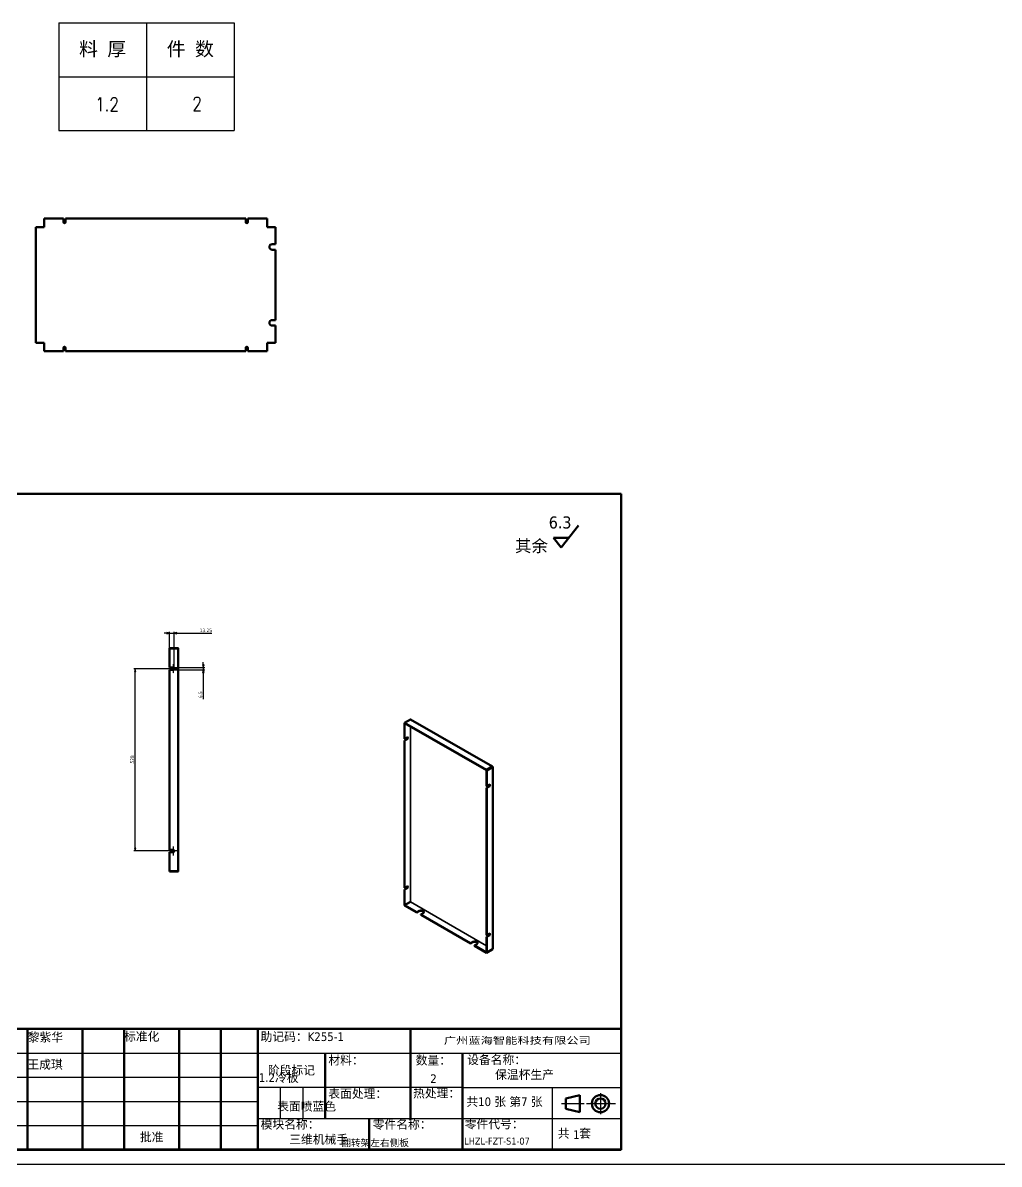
# Model space of a CAD drawing. Header units: millimetres. Extents: x 1472 to 285341, y -86221 to 5170.
# Drawn here: x 11672 to 14500, y -3300 to 7 of the extents above; entities that cross this region are included whole.
import ezdxf
from ezdxf.enums import TextEntityAlignment as Align

# ---------------------------------------------------------------- set-up
doc = ezdxf.new("R2010")
doc.units = ezdxf.units.MM
doc.linetypes.add('CHAIN', pattern=[0.3543, 0.2362, -0.0295, 0.0591, -0.0295])
doc.layers.add('中心标记 (ISO)', color=1, linetype='Continuous', lineweight=25, true_color=0xff0000)
doc.layers.add('尺寸 (ISO)', color=5, linetype='Continuous', lineweight=25, true_color=0x0000ff)
for name, color, linetype, lineweight in [('可见 (ISO)', 7, 'Continuous', 50), ('可见窄的 (ISO)', 7, 'Continuous', 35), ('图框 (ISO)', 7, 'Continuous', 70), ('标题 (ISO)', 7, 'Continuous', 50), ('符号 (ISO)', 7, 'Continuous', 25)]:
    doc.layers.add(name, color=color, linetype=linetype, lineweight=lineweight)
doc.styles.add('DIM', font='romans.shx', dxfattribs={"width": 0.8, "bigfont": 'bigfont.shx'})
doc.styles.get("Standard").update_dxf_attribs({"font": 'arial.ttf'})
doc.styles.add('文本样式19', font='tahoma.ttf')
doc.styles.add('文本样式91', font='tahoma.ttf')
doc.styles.add('注释文本 (ISO)', font='tahoma.ttf')
doc.dimstyles.new('默认 (GB)', dxfattribs={"dimscale": 4, "dimtxt": 2.5, "dimasz": 2, "dimexe": 1, "dimexo": 0, "dimgap": 0.75, "dimtad": 1, "dimtoh": 1, "dimrnd": 1e-08, "dimdsep": 46, "dimtxsty": '注释文本 (ISO)', "dimblk": 'Filled-1', "dimcen": 0.09, "dimdle": 10, "dimclrd": 256, "dimclre": 256, "dimclrt": 256, "dimaunit": 1, "dimazin": 2, "dimtfac": 0.8, "dimtdec": 3, "dimtmove": 0, "dimatfit": 3, "dimldrblk": 'Filled-2', "dimfxl": 0, "dimtolj": 1, "dimtzin": 0, "dimlwd": -1, "dimlwe": -1, "dimarcsym": 0})

# ---------------------------------------------------------------- blocks, each defined once
blk = doc.blocks.new('图框 A3-A4')
at = {"layer": '图框 (ISO)'}
for p, q in [((287, 200), (10, 200)), ((10, 200), (10, 10)), ((287, 10), (287, 200)), ((10, 10), (287, 10))]:
    blk.add_line(p, q, dxfattribs=at)
blk = doc.blocks.new('标题栏 GB1')
at = {"layer": '标题 (ISO)'}
for p, q in [((361.15, 211.7), (366.21, 218.12)), ((361.15, 211.7), (359.01, 214.46)), ((359.01, 214.46), (363.33, 214.46)), ((194.57, 65.23), (194.57, 72.23)), ((194.57, 72.23), (378.57, 72.23)), ((206.57, 65.23), (206.57, 72.23)), ((222.57, 65.23), (222.57, 72.23)), ((234.57, 65.23), (234.57, 72.23)), ((250.57, 65.23), (250.57, 72.23)), ((262.57, 65.23), (262.57, 72.23)), ((273.31, 65.23), (273.31, 72.23)), ((317.57, 65.23), (317.57, 72.23)), ((378.57, 72.23), (378.57, 65.23)), ((194.57, 37.23), (194.57, 65.23)), ((206.57, 37.23), (206.57, 65.23)), ((222.57, 44.23), (222.57, 65.23)), ((234.57, 37.23), (234.57, 65.23)), ((250.57, 37.23), (250.57, 65.23)), ((262.57, 37.23), (262.57, 65.23)), ((273.31, 65.23), (273.31, 37.23)), ((317.57, 55.23), (317.57, 65.23)), ((378.57, 65.23), (378.57, 37.23)), ((317.57, 55.23), (317.57, 46.23)), ((366.57, 53.06), (362.57, 52.06)), ((366.57, 48.06), (366.57, 53.06)), ((362.57, 52.06), (362.57, 49.06)), ((362.57, 49.06), (366.57, 48.06)), ((222.57, 44.23), (222.57, 37.23)), ((305.57, 46.23), (305.57, 37.23)), ((378.57, 37.23), (194.57, 37.23))]:
    blk.add_line(p, q, dxfattribs=at)
at = {"layer": '标题 (ISO)', "lineweight": 25}
for p, q in [((194.57, 65.23), (273.31, 65.23)), ((273.31, 65.23), (378.57, 65.23)), ((194.57, 58.23), (273.31, 58.23)), ((332.57, 55.23), (273.31, 55.23)), ((279.81, 55.23), (279.81, 46.23)), ((286.31, 55.23), (286.31, 46.23)), ((332.57, 55.23), (378.57, 55.23)), ((358.57, 55.23), (358.57, 46.23)), ((372.58, 53.56), (372.58, 47.56)), ((194.57, 51.23), (273.31, 51.23)), ((361.32, 50.56), (367.88, 50.56)), ((368.55, 50.56), (370.07, 50.56)), ((370.07, 50.56), (376.97, 50.56)), ((194.57, 44.23), (273.31, 44.23)), ((273.31, 46.23), (378.57, 46.23)), ((358.57, 46.23), (358.57, 37.23))]:
    blk.add_line(p, q, dxfattribs=at)
at = {"layer": '标题 (ISO)', "lineweight": 50}
for p, q in [((292.81, 65.23), (292.81, 46.23)), ((332.57, 65.23), (332.57, 37.23))]:
    blk.add_line(p, q, dxfattribs=at)
at = {"layer": '标题 (ISO)'}
for radius in [2.5, 1.5]:
    blk.add_circle((372.57, 50.56), radius, dxfattribs=at)
at = {"layer": '标题 (ISO)', "style": '注释文本 (ISO)'}
blk.add_text('阶段标记', height=2.5, dxfattribs=at).set_placement((283.06, 60.23), align=Align.MIDDLE_CENTER)
for s, insert, char_height, attachment_point in [('\\fTahoma|b0|i0;\\H3.5000;6.3', (357.6, 220.71), 3.5, 1), ('\\fTahoma|b0|i0;\\H3.5000;其余', (347.8, 213.91), 3.5, 1), ('\\fTahoma|b0|i0;设计', (195.38, 70.83), 2.5, 1), ('\\f仿宋|b0|i0;\\H2.5000;黎紫华', (206.66, 71.05), 2.5, 1), ('\\fTahoma|b0|i0;标准化', (234.57, 71.28), 2.5, 1), ('助记码：K255-1', (274.11, 71.21), 2.5, 1), ('\\fTahoma|b0|i0;\\W1.30;\\H2.0000;广州\\fArial|b0|i0;\\W1.30;\\H2.0000;蓝海\\fTahoma|b0|i0;\\W1.30;\\H2.0000;智能科技有限公司', (348.5, 68.73), 2, 5), ('\\fTahoma|b0|i0;绘图', (195.35, 64.28), 2.5, 1), ('\\fTahoma|b0|i0;材料：', (293.76, 64.39), 2.5, 1), ('\\fTahoma|b0|i0;数量：', (319.04, 64.37), 2.5, 1), ('\\fTahoma|b0|i0;设备名称：', (333.96, 64.5), 2.5, 1), ('保温杯生产', (342.05, 60.22), 2.5, 1), ('\\fTahoma|b0|i0;审核', (195.48, 57.07), 2.5, 1), ('\\fTahoma|b0|i0;热处理：', (318.29, 54.82), 2.5, 1), ('\\fTahoma|b0|i0;模块名称：', (274.14, 45.81), 2.5, 1), ('\\fTahoma|b0|i0;零件名称：', (306.59, 45.8), 2.5, 1), ('\\fTahoma|b0|i0;零件代号：', (333.25, 45.9), 2.5, 1), ('\\fTahoma|b0|i0;批准', (242.57, 40.73), 2.5, 5), ('三维机械手', (282.42, 41.45), 2.5, 1), ('1', (364.63, 42.81), 2.5, 1)]:
    blk.add_mtext(s, dxfattribs=dict(at, insert=insert, char_height=char_height, attachment_point=attachment_point))
at = {"layer": '标题 (ISO)', "insert": (104.85, 72.61), "char_height": 2.5, "attachment_point": 1, "line_spacing_factor": 0.823237, "style": '注释文本 (ISO)'}
blk.add_mtext('\\fTahoma|b0|i0;技术要求：\\P1.锐角倒纯去毛刺\\P2.保证公差范围\\P3.表面光亮整洁\\P4.未标注的倒角为C0.5\\P5.未特别注明，全周倒角C0.5\\P', dxfattribs=at)
at = {"layer": '标题 (ISO)', "char_height": 2.5, "attachment_point": 1, "style": '注释文本 (ISO)'}
for s, insert, width in [('\\f仿宋|b0|i0;\\H2.5000;王成琪', (206.57, 63.16), 11.2281), ('\\fTahoma|b0|i0;表面处理：', (293.74, 54.71), 17.19), ('\\fTahoma|b0|i0;工艺', (195.45, 42.85), 6.876), ('\\fTahoma|b0|i0;  共   套', (358.32, 43.18), 17.7919)]:
    blk.add_mtext(s, dxfattribs=dict(at, insert=insert, width=width))
at = {"layer": '标题 (ISO)', "insert": (333.72, 52.37), "char_height": 2.5, "width": 27.2374, "attachment_point": 1, "line_spacing_factor": 0.987884, "style": '注释文本 (ISO)'}
blk.add_mtext('共10 张 第7 张', dxfattribs=at)
at = {"layer": '标题 (ISO)'}
for tag, p, height, style in [('材料_001', (293.5, 56.7), 2.5, '注释文本 (ISO)'), ('零件代号_001', (306.4, 37.87), 2, '文本样式91'), ('描述_001', (333.1, 38.7), 2, '文本样式91')]:
    blk.add_attdef(tag, p, '', height=height, dxfattribs=dict(at, style=style))
at = {"layer": '标题 (ISO)', "style": '文本样式91'}
blk.add_attdef('热处理', text='', height=2, dxfattribs=at).set_placement((318.2, 50.63), align=Align.TOP_LEFT)
at = {"layer": '标题 (ISO)', "style": '文本样式19'}
for tag, p in [('工程核准人', (256.57, 40.73)), ('工程批准日期', (267.94, 40.73))]:
    blk.add_attdef(tag, text='', height=1, dxfattribs=at).set_placement(p, align=Align.MIDDLE_CENTER)
blk = doc.blocks.new('Filled-1')
at = {"color": 0}
for p, q in [((0, 0), (-1, 0.25)), ((-1, 0.25), (-1, -0.25)), ((-1, 0), (0, 0)), ((-1, -0.25), (0, 0))]:
    blk.add_line(p, q, dxfattribs=at)
at = {"color": 0, "flags": 128}
blk.add_lwpolyline([(-1, -0.25), (0, 0), (-1, 0.25), (-1, -0.25)], dxfattribs=at)
at = {"color": 0}
blk.add_solid([(-1, -0.25), (0, 0), (-1, 0.25), (-1, -0.25)], dxfattribs=at)
blk = doc.blocks.new('*D474')
at = {"layer": 'Defpoints', "color": 0, "transparency": 16777216}
for p in [(12107.2, -1861.4), (12107.2, -1867.9), (12194.8, -1867.9)]:
    blk.add_point(p, dxfattribs=at)
at = {"layer": '尺寸 (ISO)', "transparency": 16777216}
for p, q in [((12194.8, -1853.4), (12194.8, -1845.4)), ((12107.2, -1861.4), (12198.8, -1861.4)), ((12107.2, -1867.9), (12198.8, -1867.9)), ((12194.8, -1861.4), (12194.8, -1867.9)), ((12194.8, -1875.9), (12194.8, -1952.8))]:
    blk.add_line(p, q, dxfattribs=at)
at = {"layer": '尺寸 (ISO)', "transparency": 16777216, "xscale": 8, "yscale": 8, "zscale": 8}
for p, rotation in [((12194.8, -1861.4), 270), ((12194.8, -1867.9), 90)]:
    blk.add_blockref('Filled-1', p, dxfattribs=dict(at, rotation=rotation))
at = {"layer": '尺寸 (ISO)', "transparency": 16777216, "insert": (12181.4, -1949.8), "char_height": 10, "attachment_point": 1, "rotation": 90, "style": '注释文本 (ISO)'}
blk.add_mtext('\\A1;6.5', dxfattribs=at)
blk = doc.blocks.new('Filled-2')
at = {"color": 0}
for p, q in [((0, 0), (-1, 0.125)), ((-1, 0.125), (-1, -0.125)), ((-1, 0), (0, 0)), ((-1, -0.125), (0, 0))]:
    blk.add_line(p, q, dxfattribs=at)
at = {"color": 0, "flags": 128}
blk.add_lwpolyline([(-1, -0.125), (0, 0), (-1, 0.125), (-1, -0.125)], dxfattribs=at)
at = {"color": 0}
blk.add_solid([(-1, -0.125), (0, 0), (-1, 0.125), (-1, -0.125)], dxfattribs=at)
blk = doc.blocks.new('*D475')
at = {"layer": 'Defpoints', "color": 0, "transparency": 16777216}
for p in [(11997.2, -1864.6), (12107.2, -1864.6), (12082.2, -2392.6)]:
    blk.add_point(p, dxfattribs=at)
at = {"layer": '尺寸 (ISO)', "transparency": 16777216}
for p, q in [((12107.2, -1864.6), (11993.2, -1864.6)), ((11997.2, -2384.6), (11997.2, -1872.6)), ((12082.2, -2392.6), (11993.2, -2392.6))]:
    blk.add_line(p, q, dxfattribs=at)
at = {"layer": '尺寸 (ISO)', "transparency": 16777216, "xscale": 8, "yscale": 8, "zscale": 8}
for p, rotation in [((11997.2, -1864.6), 90), ((11997.2, -2392.6), 270)]:
    blk.add_blockref('Filled-1', p, dxfattribs=dict(at, rotation=rotation))
at = {"layer": '尺寸 (ISO)', "transparency": 16777216, "insert": (11983.8, -2139.3), "char_height": 10, "attachment_point": 1, "rotation": 90, "style": '注释文本 (ISO)'}
blk.add_mtext('\\A1;528', dxfattribs=at)
blk = doc.blocks.new('*D476')
at = {"layer": 'Defpoints', "color": 0, "transparency": 16777216}
for p in [(12110.5, -1762), (12097.2, -1805.9), (12110.5, -1864.6)]:
    blk.add_point(p, dxfattribs=at)
at = {"layer": '尺寸 (ISO)', "transparency": 16777216}
for p, q in [((12089.2, -1762), (12081.2, -1762)), ((12097.2, -1805.9), (12097.2, -1758)), ((12097.2, -1762), (12110.5, -1762)), ((12110.5, -1864.6), (12110.5, -1758)), ((12118.5, -1762), (12219.4, -1762))]:
    blk.add_line(p, q, dxfattribs=at)
at = {"layer": '尺寸 (ISO)', "transparency": 16777216, "xscale": 8, "yscale": 8, "zscale": 8}
blk.add_blockref('Filled-1', (12097.2, -1762), dxfattribs=at)
at = {"layer": '尺寸 (ISO)', "transparency": 16777216, "xscale": 8, "yscale": 8, "zscale": 8, "rotation": 180}
blk.add_blockref('Filled-1', (12110.5, -1762), dxfattribs=at)
at = {"layer": '尺寸 (ISO)', "transparency": 16777216, "insert": (12184.5, -1748.6), "char_height": 10, "attachment_point": 1, "style": '注释文本 (ISO)'}
blk.add_mtext('\\A1;13.25', dxfattribs=at)
blk = doc.blocks.new('*T31')
at = {"color": 0, "linetype": 'ByBlock', "lineweight": -2, "transparency": 16777216}
for p, q in [((0, 0), (127, 0)), ((0, 0), (0, -78)), ((63.5, 0), (63.5, -78)), ((127, 0), (127, -78)), ((0, -39), (127, -39)), ((0, -78), (127, -78))]:
    blk.add_line(p, q, dxfattribs=at)
at = {"color": 0, "transparency": 16777216, "char_height": 10, "width": 60.5, "attachment_point": 5}
for s, insert in [('{\\fSimSun|b0|i0|c134|p2;料 厚}', (31.75, -19.5)), ('{\\fSimSun|b0|i0|c134|p2;件 数}', (95.25, -19.5))]:
    blk.add_mtext(s, dxfattribs=dict(at, insert=insert))
blk = doc.blocks.new('拆图参数')
blk.add_blockref('*T31', (-63.5, 78))
at = {"style": 'DIM', "width": 0.8}
blk.add_attdef('6', text='', height=10, dxfattribs=at).set_placement((-37.13, 18.91), align=Align.MIDDLE_LEFT)
blk.add_attdef('1', text='', height=10, dxfattribs=at).set_placement((36.65, 19.27), align=Align.MIDDLE_CENTER)

msp = doc.modelspace()

# ---------------------------------------------------------------- linework, layer by layer
msp.add_line((2134.45746, -3300.18267), (59424.02574, -3300.18267))
at = {"layer": '中心标记 (ISO)', "linetype": 'CHAIN', "ltscale": 2.9446}
for p, q in [((12107.21888, -1851.39286), (12107.21888, -1877.89286)), ((12107.21888, -2379.39286), (12107.21888, -2405.89286))]:
    msp.add_line(p, q, dxfattribs=at)
at = {"layer": '中心标记 (ISO)', "linetype": 'CHAIN', "ltscale": 4.250268}
for p, q in [((12120.46888, -1864.64286), (12082.21888, -1864.64286)), ((12120.46888, -2392.64286), (12082.21888, -2392.64286))]:
    msp.add_line(p, q, dxfattribs=at)
at = {"layer": '可见 (ISO)'}
for p, q in [((11733.96154, -584.82994), (11733.96154, -560.17277)), ((11733.96154, -560.17277), (11789.44083, -560.17277)), ((11789.44083, -570.17277), (11789.44083, -560.17277)), ((11795.94083, -560.17277), (12317.44083, -560.17277)), ((11795.94083, -560.17277), (11795.94083, -570.17277)), ((12317.44083, -570.17277), (12317.44083, -560.17277)), ((12323.94083, -560.17277), (12379.42012, -560.17277)), ((12323.94083, -560.17277), (12323.94083, -570.17277)), ((12379.42012, -560.17277), (12379.42012, -584.82994)), ((11709.30437, -584.82994), (11733.96154, -584.82994)), ((11709.30437, -920.28852), (11709.30437, -584.82994)), ((12379.42012, -584.82994), (12404.07729, -584.82994)), ((12404.07729, -584.82994), (12404.07729, -634.55923)), ((12394.07729, -634.55923), (12404.07729, -634.55923)), ((12404.07729, -650.55923), (12394.07729, -650.55923)), ((12404.07729, -650.55923), (12404.07729, -854.55923)), ((12394.07729, -854.55923), (12404.07729, -854.55923)), ((12404.07729, -870.55923), (12394.07729, -870.55923)), ((12404.07729, -870.55923), (12404.07729, -920.28852)), ((11709.30437, -920.28852), (11733.96154, -920.28852)), ((11733.96154, -944.94569), (11733.96154, -920.28852)), ((12379.42012, -944.94569), (12379.42012, -920.28852)), ((12404.07729, -920.28852), (12379.42012, -920.28852)), ((11789.44083, -944.94569), (11733.96154, -944.94569)), ((11789.44083, -944.94569), (11789.44083, -934.94569)), ((11795.94083, -934.94569), (11795.94083, -944.94569)), ((12317.44083, -944.94569), (11795.94083, -944.94569)), ((12317.44083, -944.94569), (12317.44083, -934.94569)), ((12323.94083, -934.94569), (12323.94083, -944.94569)), ((12379.42012, -944.94569), (12323.94083, -944.94569)), ((12120.91888, -1804.64286), (12097.21888, -1804.64286)), ((12097.21888, -1805.84286), (12097.21888, -1804.64286)), ((12120.91888, -1805.84286), (12097.21888, -1805.84286)), ((12097.21888, -1805.91357), (12120.91888, -1805.91357)), ((12097.21888, -1861.39286), (12097.21888, -1805.91357)), ((12120.91888, -1805.84286), (12120.91888, -1804.64286)), ((12122.21888, -1805.94286), (12122.21888, -2451.34286)), ((12097.21888, -1861.39286), (12107.21888, -1861.39286)), ((12107.21888, -1867.89286), (12097.21888, -1867.89286)), ((12097.21888, -2389.39286), (12097.21888, -1867.89286)), ((12777.95228, -2021.2774), (12794.71071, -2011.62686)), ((12795.36979, -2011.56906), (13032.55416, -2148.15446)), ((12777.95228, -2021.28141), (12777.05376, -2021.79884)), ((12777.05376, -2021.79884), (12777.05376, -2067.15577)), ((12777.90228, -2022.28747), (12777.05376, -2021.79884)), ((12777.95248, -2022.25857), (12777.90228, -2022.28747)), ((12777.90228, -2022.28747), (12777.90228, -2067.64441)), ((13015.15732, -2157.87469), (12777.95228, -2021.2774)), ((12777.95228, -2022.25846), (12777.95228, -2021.2774)), ((13015.15732, -2158.85575), (12777.95228, -2022.25846)), ((12777.05376, -2067.15577), (12777.90228, -2067.64441)), ((12777.05376, -2072.46983), (12784.12482, -2068.39787)), ((12777.05376, -2072.46983), (12777.05376, -2498.82065)), ((12777.90228, -2072.95846), (12777.05376, -2072.46983)), ((12777.90228, -2067.64441), (12784.97335, -2063.57245)), ((12784.97335, -2068.8865), (12777.90228, -2072.95846)), ((12777.90228, -2072.95846), (12777.90228, -2499.30929)), ((13031.91575, -2148.22416), (13015.15732, -2157.87469)), ((13031.91575, -2149.20521), (13015.15732, -2158.85575)), ((13031.96575, -2149.29182), (13015.20732, -2158.94235)), ((13031.91575, -2149.20521), (13031.91575, -2148.22416)), ((13031.96575, -2149.23432), (13032.81428, -2148.74569)), ((13031.96575, -2149.29182), (13032.81428, -2149.78045)), ((13033.19504, -2149.26307), (13033.19504, -2676.93193)), ((13015.15732, -2158.85575), (13015.15732, -2157.87469)), ((13015.20732, -2204.29929), (13015.20732, -2158.94235)), ((13015.20732, -2158.94235), (13016.05585, -2159.43099)), ((13016.05585, -2159.43099), (13032.81428, -2149.78045)), ((13016.05585, -2204.78792), (13016.05585, -2159.43099)), ((13015.20732, -2204.29929), (13016.05585, -2204.78792)), ((13015.20732, -2209.61334), (13022.27839, -2205.54139)), ((13015.20732, -2635.96417), (13015.20732, -2209.61334)), ((13016.05585, -2210.10198), (13015.20732, -2209.61334)), ((13016.05585, -2204.78792), (13023.12692, -2200.71596)), ((13023.12692, -2206.03002), (13016.05585, -2210.10198)), ((13016.05585, -2636.4528), (13016.05585, -2210.10198)), ((12097.21888, -2389.39286), (12107.21888, -2389.39286)), ((12107.21888, -2395.89286), (12097.21888, -2395.89286)), ((12097.21888, -2451.37215), (12097.21888, -2395.89286)), ((12120.91888, -2451.37215), (12097.21888, -2451.37215)), ((12097.21888, -2451.44286), (12097.21888, -2452.64286)), ((12120.91888, -2451.44286), (12097.21888, -2451.44286)), ((12097.21888, -2452.64286), (12120.91888, -2452.64286)), ((12120.91888, -2451.44286), (12120.91888, -2452.64286)), ((12777.05376, -2498.82065), (12777.90228, -2499.30929)), ((12777.05376, -2504.13471), (12784.12482, -2500.06275)), ((12777.05376, -2504.13471), (12777.05376, -2549.49164)), ((12777.90228, -2504.62334), (12777.05376, -2504.13471)), ((12777.90228, -2499.30929), (12784.97335, -2495.23733)), ((12784.97335, -2500.55139), (12777.90228, -2504.62334)), ((12777.90228, -2504.62334), (12777.90228, -2549.98028)), ((12794.66071, -2540.32974), (12777.90228, -2549.98028)), ((12794.71071, -2540.41634), (12777.95228, -2550.06688)), ((12777.90228, -2549.98028), (12777.05376, -2549.49164)), ((12777.95228, -2550.06688), (12813.1162, -2570.31643)), ((12777.95228, -2550.06688), (12777.95228, -2551.04794)), ((12777.95228, -2551.04794), (12813.1162, -2571.29749)), ((12813.1162, -2570.31643), (12820.18727, -2566.24448)), ((12820.18727, -2567.22553), (12813.1162, -2571.29749)), ((12813.1162, -2571.29749), (12813.1162, -2570.31643)), ((12831.50098, -2572.75961), (12824.42991, -2576.83156)), ((12824.42991, -2576.83156), (12824.42991, -2577.81262)), ((12824.42991, -2576.83156), (12968.67969, -2659.89949)), ((12824.42991, -2577.81262), (12968.67969, -2660.88055)), ((13015.20732, -2635.96417), (13016.05585, -2636.4528)), ((13015.20732, -2641.27823), (13022.27839, -2637.20627)), ((13015.20732, -2686.63516), (13015.20732, -2641.27823)), ((13016.05585, -2641.76686), (13015.20732, -2641.27823)), ((13016.05585, -2636.4528), (13023.12692, -2632.38085)), ((13023.12692, -2637.6949), (13016.05585, -2641.76686)), ((13016.05585, -2687.12379), (13016.05585, -2641.76686)), ((12968.67969, -2659.89949), (12975.75076, -2655.82753)), ((12975.75076, -2656.80859), (12968.67969, -2660.88055)), ((12968.67969, -2660.88055), (12968.67969, -2659.89949)), ((12987.06447, -2662.34266), (12979.9934, -2666.41462)), ((12979.9934, -2666.41462), (12979.9934, -2667.39568)), ((12979.9934, -2666.41462), (13015.15732, -2686.66418)), ((12979.9934, -2667.39568), (13015.15732, -2687.64523)), ((13015.15732, -2687.64523), (13031.91575, -2677.99469)), ((13032.81428, -2677.47326), (13016.05585, -2687.12379)), ((13031.91575, -2677.99068), (13031.91575, -2677.99469)), ((13015.20751, -2686.63527), (13015.15732, -2686.66418)), ((13015.15732, -2686.66418), (13015.15732, -2687.64523)), ((13015.20732, -2686.63516), (13016.05585, -2687.12379))]:
    msp.add_line(p, q, dxfattribs=at)
for centre, radius, start, end in [((11792.69083, -570.17277), 3.25, 180, 0), ((12320.69083, -570.17277), 3.25, 180, 0), ((12394.07729, -642.55923), 8, 90, 270), ((12394.07729, -862.55923), 8, 90, 270), ((11792.69083, -934.94569), 3.25, 0, 180), ((12320.69083, -934.94569), 3.25, 0, 180), ((12107.21888, -1864.64286), 3.25, 270, 90), ((12107.21888, -2392.64286), 3.25, 270, 90)]:
    msp.add_arc(centre, radius, start, end, dxfattribs=at)
for centre, major_axis, ratio, start_param, end_param in [((12784.12482, -2065.74084), (1.62185, 2.8164), 0.5780931159, 3.9250571086, 6.019560142), ((12784.97335, -2066.22948), (1.62185, 2.8164), 0.5780931159, 3.9250571086, 7.0666497622), ((13022.27839, -2202.88436), (1.62185, 2.8164), 0.5780931159, 3.9250571086, 6.019560142), ((13023.12692, -2203.37299), (1.62185, 2.8164), 0.5780931159, 3.9250571086, 7.0666497622), ((12784.12482, -2497.40572), (1.62185, 2.8164), 0.5780931159, 3.9250571086, 6.019560142), ((12784.97335, -2497.89436), (1.62185, 2.8164), 0.5780931159, 3.9250571086, 7.0666497622), ((12825.84412, -2569.50204), (8, 0), 0.575861701, 5.4977871438, 8.6393797974), ((12825.84412, -2570.4831), (8, 0), 0.575861701, 0.106679242, 2.3561944902), ((13022.27839, -2634.54924), (1.62185, 2.8164), 0.5780931159, 3.9250571086, 6.019560142), ((13023.12692, -2635.03788), (1.62185, 2.8164), 0.5780931159, 3.9250571086, 7.0666497622), ((12981.40762, -2659.0851), (8, 0), 0.575861701, 5.4977871438, 8.6393797974), ((12981.40762, -2660.06616), (8, 0), 0.575861701, 0.106679242, 2.3561944902)]:
    msp.add_ellipse(centre, major_axis=major_axis, ratio=ratio, start_param=start_param, end_param=end_param, dxfattribs=at)
for points, knots in [([(12122.21888, -1805.94286), (12122.21888, -1805.37461), (12121.80163, -1804.83216), (12121.2524, -1804.68637), (12121.14373, -1804.65753), (12121.03131, -1804.64286), (12120.91888, -1804.64286)], [0, 0, 0, 0, 1.3113398714, 1.3113398714, 1.3113398714, 1.5707963268, 1.5707963268, 1.5707963268, 1.5707963268]), ([(12120.91888, -1805.91357), (12121.48712, -1805.92172), (12122.02958, -1805.92987), (12122.17536, -1805.93802), (12122.20421, -1805.93963), (12122.21888, -1805.94125), (12122.21888, -1805.94286)], [0, 0, 0, 0, 1.3113398714, 1.3113398714, 1.3113398714, 1.5707963268, 1.5707963268, 1.5707963268, 1.5707963268]), ([(13032.81428, -2148.74569), (13032.82004, -2148.28444), (13032.53076, -2148.01418), (13032.14816, -2148.12195), (13032.07247, -2148.14327), (13031.99411, -2148.17772), (13031.91575, -2148.22416)], [0, 0, 0, 0, 1.3113398714, 1.3113398714, 1.3113398714, 1.5707963268, 1.5707963268, 1.5707963268, 1.5707963268]), ([(13032.81428, -2149.78045), (13033.21609, -2149.55573), (13033.30462, -2149.1716), (13033.01935, -2148.89526), (13032.9629, -2148.84058), (13032.89378, -2148.79015), (13032.81428, -2148.74569)], [0, 0, 0, 0, 1.3113398714, 1.3113398714, 1.3113398714, 1.5707963268, 1.5707963268, 1.5707963268, 1.5707963268]), ([(12120.91888, -2452.64286), (12121.48712, -2452.64286), (12122.02958, -2452.22561), (12122.17536, -2451.67638), (12122.20421, -2451.56771), (12122.21888, -2451.45529), (12122.21888, -2451.34286)], [0, 0, 0, 0, 1.3113398714, 1.3113398714, 1.3113398714, 1.5707963268, 1.5707963268, 1.5707963268, 1.5707963268]), ([(12122.21888, -2451.34286), (12122.21888, -2451.35101), (12121.80163, -2451.35916), (12121.2524, -2451.36731), (12121.14373, -2451.36892), (12121.03131, -2451.37054), (12120.91888, -2451.37215)], [0, 0, 0, 0, 1.3113398714, 1.3113398714, 1.3113398714, 1.5707963268, 1.5707963268, 1.5707963268, 1.5707963268]), ([(13033.18611, -2676.93246), (13033.18805, -2677.06608), (13033.13376, -2677.1996), (13033.01935, -2677.31577), (13032.9629, -2677.37309), (13032.89378, -2677.42616), (13032.81428, -2677.47326)], [0.7853981634, 0.7853981634, 0.7853981634, 0.7853981634, 1.31133987139, 1.31133987139, 1.31133987139, 1.57079632679, 1.57079632679, 1.57079632679, 1.57079632679])]:
    msp.add_open_spline(points, degree=3, knots=knots, dxfattribs=at)
for points in [[(12121.01449, -1805.91528), (12121.00156, -1805.87489), (12120.96181, -1805.84286), (12120.91888, -1805.84286)], [(12794.71071, -2011.62686), (12794.95422, -2011.4906), (12795.19122, -2011.47985), (12795.36578, -2011.57709)], [(13031.96575, -2149.23432), (13031.97265, -2149.19549), (13031.94587, -2149.17992), (13031.91575, -2149.20521)], [(13031.96575, -2149.23432), (13032.00277, -2149.24766), (13032.00277, -2149.27848), (13031.96575, -2149.29182)], [(12121.01449, -2451.37044), (12121.00156, -2451.41083), (12120.96181, -2451.44286), (12120.91888, -2451.44286)], [(12794.80214, -2540.30579), (12794.76511, -2540.29245), (12794.69774, -2540.30044), (12794.66071, -2540.32974)], [(12794.80214, -2540.30579), (12794.79523, -2540.34462), (12794.75464, -2540.399), (12794.71071, -2540.41634)], [(13031.91575, -2677.99469), (13031.93803, -2677.98149), (13031.96025, -2677.96724), (13031.98236, -2677.95202)]]:
    msp.add_open_spline(points, degree=3, dxfattribs=at)
at = {"layer": '可见窄的 (ISO)'}
for p, q in [((13031.91575, -2148.22416), (12794.71071, -2011.62686)), ((12794.66071, -2540.32974), (12794.66071, -2031.8802)), ((12794.80214, -2031.96164), (12794.80214, -2540.30579)), ((12784.12482, -2068.39787), (12784.97335, -2068.8865)), ((13031.96575, -2149.23432), (13031.91548, -2149.20537)), ((13031.96575, -2149.29182), (13031.96575, -2149.23432)), ((13032.81428, -2677.47326), (13032.81428, -2149.78045)), ((13022.27839, -2205.54139), (13023.12692, -2206.03002)), ((12784.12482, -2500.06275), (12784.97335, -2500.55139)), ((13015.20732, -2667.39189), (12794.71071, -2540.41634)), ((12794.80214, -2540.30579), (13015.20732, -2667.2287)), ((12820.18727, -2566.24448), (12820.18727, -2567.22553)), ((13022.27839, -2637.20627), (13023.12692, -2637.6949)), ((12975.75076, -2655.82753), (12975.75076, -2656.80859))]:
    msp.add_line(p, q, dxfattribs=at)

# ---------------------------------------------------------------- block references
at = {"xscale": 4, "yscale": 4, "zscale": 4}
msp.add_blockref('拆图参数', (12030.08197, -305.25115), dxfattribs=at).add_auto_attribs({'1': '2', '6': '1.2'})
at = {"xscale": 10, "yscale": 10, "zscale": 10}
msp.add_blockref('图框 A3-A4', (10535.18179, -3358.18972), dxfattribs=at)
ref = msp.add_blockref('标题栏 GB1', (9619.47039, -3630.44175), dxfattribs=dict(xscale=10, yscale=10, zscale=10))
ref.add_attrib('零件代号_001', '翻转架左右侧板', (12594.28793, -3248.25379), dxfattribs={"layer": '标题 (ISO)', "height": 20, "style": '文本样式91'})
ref.add_attrib('描述_001', 'LHZL-FZT-S1-07', (12950.47071, -3243.44517), dxfattribs={"layer": '标题 (ISO)', "height": 20.0000003, "style": '文本样式91'})
ref.add_attrib('材料_001', '1.2冷板', (12355.58593, -3061.94316), dxfattribs={"layer": '标题 (ISO)', "height": 25, "style": '注释文本 (ISO)'})

# ---------------------------------------------------------------- texts
at = {"layer": '符号 (ISO)', "insert": (12852.17535, -3039.87936), "char_height": 25, "attachment_point": 1, "style": '注释文本 (ISO)'}
msp.add_mtext('{2}', dxfattribs=at)
at = {"layer": '符号 (ISO)', "insert": (12408.71365, -3120.33119), "char_height": 25, "width": 187.1345043, "attachment_point": 1, "style": '注释文本 (ISO)'}
msp.add_mtext('{表面喷蓝色}', dxfattribs=at)

# ---------------------------------------------------------------- dimensions: what is measured, and where the dimension line sits
at = {"layer": '尺寸 (ISO)'}
dim = msp.add_linear_dim(base=(12110.46888, -1762.00948), p1=(12097.21888, -1805.91357), p2=(12110.46888, -1864.64286), dimstyle='默认 (GB)', override={"dimtoh": 0, "dimdec": 2, "dimtp": 0, "dimtm": 0, "dimtdec": 2, "dimtofl": 1, "dimatfit": 1}, dxfattribs=at)
dim.commit()
dim.dimension.update_dxf_attribs({"geometry": '*D476', "text_midpoint": (12200.46888, -1762.00948), "dimtype": 160})
for base, p1, p2, angle, override, picture, middle in [((12194.80119, -1867.89286), (12107.21888, -1861.39286), (12107.21888, -1867.89286), 270, {"dimtoh": 0, "dimdec": 2, "dimtp": 0, "dimtm": 0, "dimtdec": 2, "dimtofl": 1, "dimatfit": 1}, '*D474', (12194.80119, -1940.82143)), ((11997.21888, -1864.64286), (12082.21888, -2392.64286), (12107.21888, -1864.64286), 90, {"dimtoh": 0, "dimdec": 2, "dimtp": 0, "dimtm": 0, "dimtdec": 2, "dimtofl": 0, "dimatfit": 1}, '*D475', (11997.21888, -2128.74286))]:
    dim = msp.add_linear_dim(base=base, p1=p1, p2=p2, angle=angle, dimstyle='默认 (GB)', override=override, dxfattribs=at)
    dim.commit()
    dim.dimension.update_dxf_attribs({"geometry": picture, "text_midpoint": middle, "dimtype": 160})

doc.saveas('drawing.dxf')
